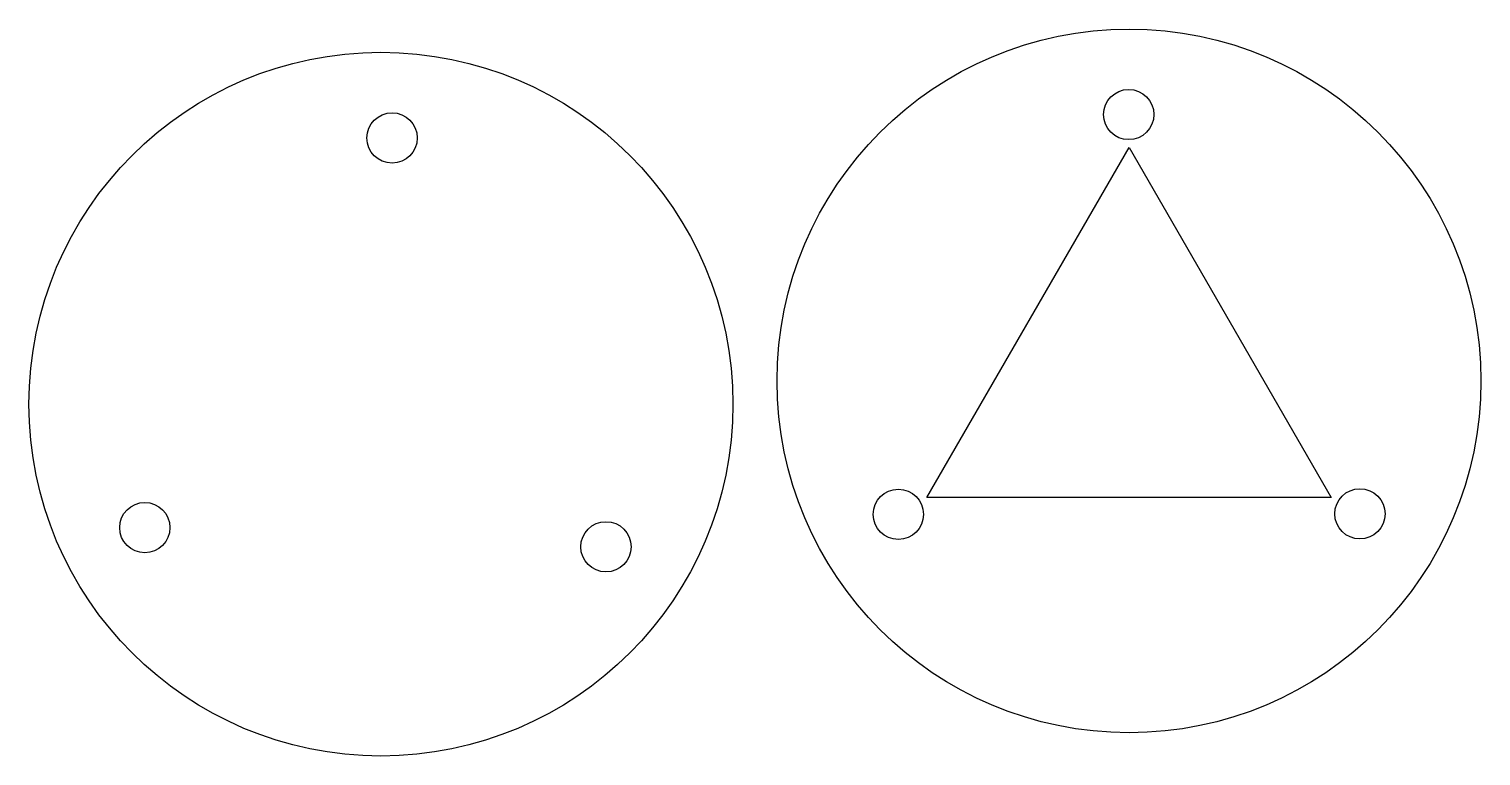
# Model space of a CAD drawing. Header units: millimetres. Extents: x -89 to 55, y -26 to 47.
import ezdxf

# ---------------------------------------------------------------- set-up
doc = ezdxf.new("R2010")
doc.units = ezdxf.units.MM
doc.layers.get('0').update_dxf_attribs({"linetype": 'CONTINUOUS'})

msp = doc.modelspace()

# ---------------------------------------------------------------- linework, layer by layer
msp.add_lwpolyline([(40.2, 0), (0, 0), (20.1, 34.81)], close=True)
for centre, radius in [((20.1, 11.6), 35), ((-54.3, 9.29), 35), ((20.07, 38.1), 2.5), ((-53.19, 35.77), 2.5), ((-2.84, -1.67), 2.5), ((43.06, -1.62), 2.5), ((-77.78, -2.99), 2.5), ((-31.92, -4.9), 2.5)]:
    msp.add_circle(centre, radius)

doc.saveas('drawing.dxf')
